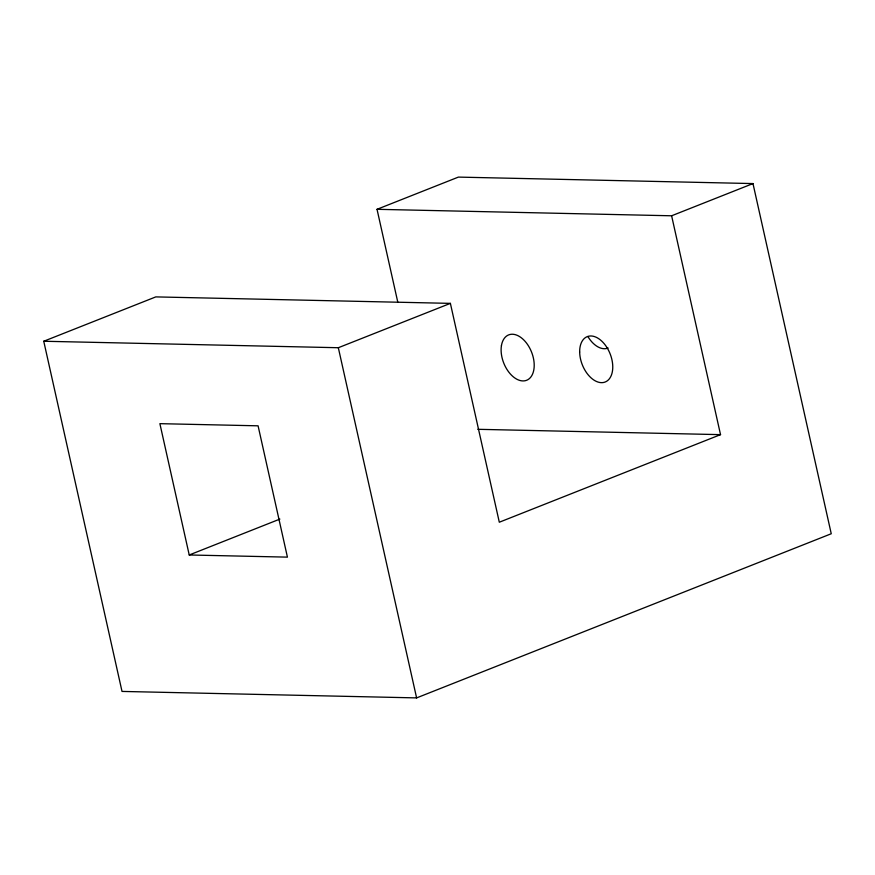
<?xml version="1.0" encoding="UTF-8"?>
<svg xmlns="http://www.w3.org/2000/svg" width="875" height="875" viewBox="0 0 875 875"><rect width="100%" height="100%" fill="white"/><g stroke="black" fill="none" stroke-linecap="round" stroke-linejoin="round"><path stroke-width="1.31" d="M377.027 209.311L458.391 177.1L752.981 183.575L831.25 533.75L416.609 697.9L122.019 691.425L43.75 341.25L155.794 296.898L450.384 303.373L499.308 522.222L720.53 434.645L671.617 215.786L377.027 209.311L397.786 302.159M43.75 341.25L338.33 347.725L450.384 303.373M671.617 215.786L752.981 183.575M189.23 554.98L287.427 557.134L258.081 425.819L159.884 423.664L189.23 554.98L279.88 519.094M477.772 429.308L720.53 434.645M338.33 347.725L416.609 697.9M608.125 348.02A24.402 14.952 68.4 0 1 588.022 336.755M501.441 345.614A24.402 14.952 68.4 0 0 522.878 380.931A24.402 14.952 68.4 0 0 528.653 346.216A24.402 14.952 68.4 0 0 501.441 345.614M579.666 352.023A24.402 14.952 68.4 0 0 604.745 382.167A24.402 14.952 68.4 0 0 604.231 343.755A24.402 14.952 68.4 0 0 579.666 352.023"/></g></svg>
